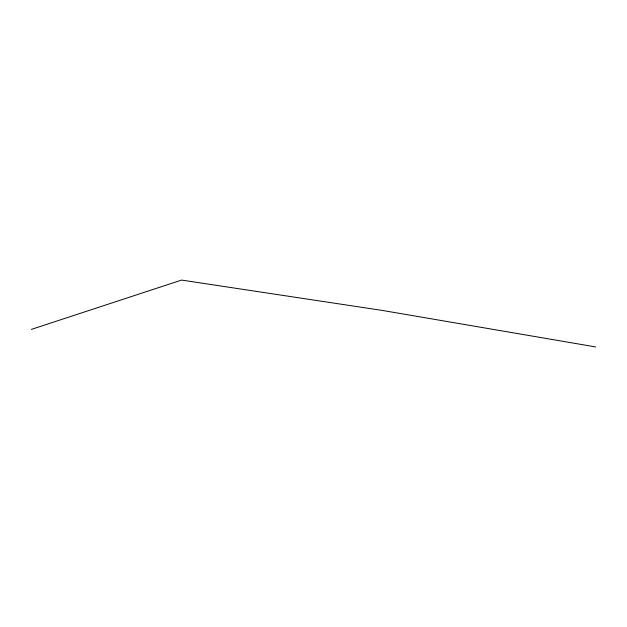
<?xml version="1.0" encoding="UTF-8"?>
<svg xmlns="http://www.w3.org/2000/svg" width="627" height="627" viewBox="0 0 627 627"><rect width="100%" height="100%" fill="white"/><g stroke="black" fill="none" stroke-linecap="round" stroke-linejoin="round"><path stroke-width="0.94" d="M31.35 329.402L181.564 280.081L382.149 310.404L595.65 346.919"/></g></svg>
